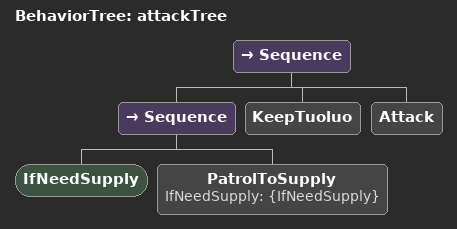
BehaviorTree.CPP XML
<?xml version="1.0" encoding="UTF-8"?>
<root BTCPP_format="4">
  <BehaviorTree ID="attackTree">
    <Sequence>
      <Sequence>
        <IfNeedSupply/>
        <PatrolToSupply IfNeedSupply="{IfNeedSupply}"/>
      </Sequence>
      <KeepTuoluo/>
      <Attack/>
    </Sequence>
  </BehaviorTree>

</root>
